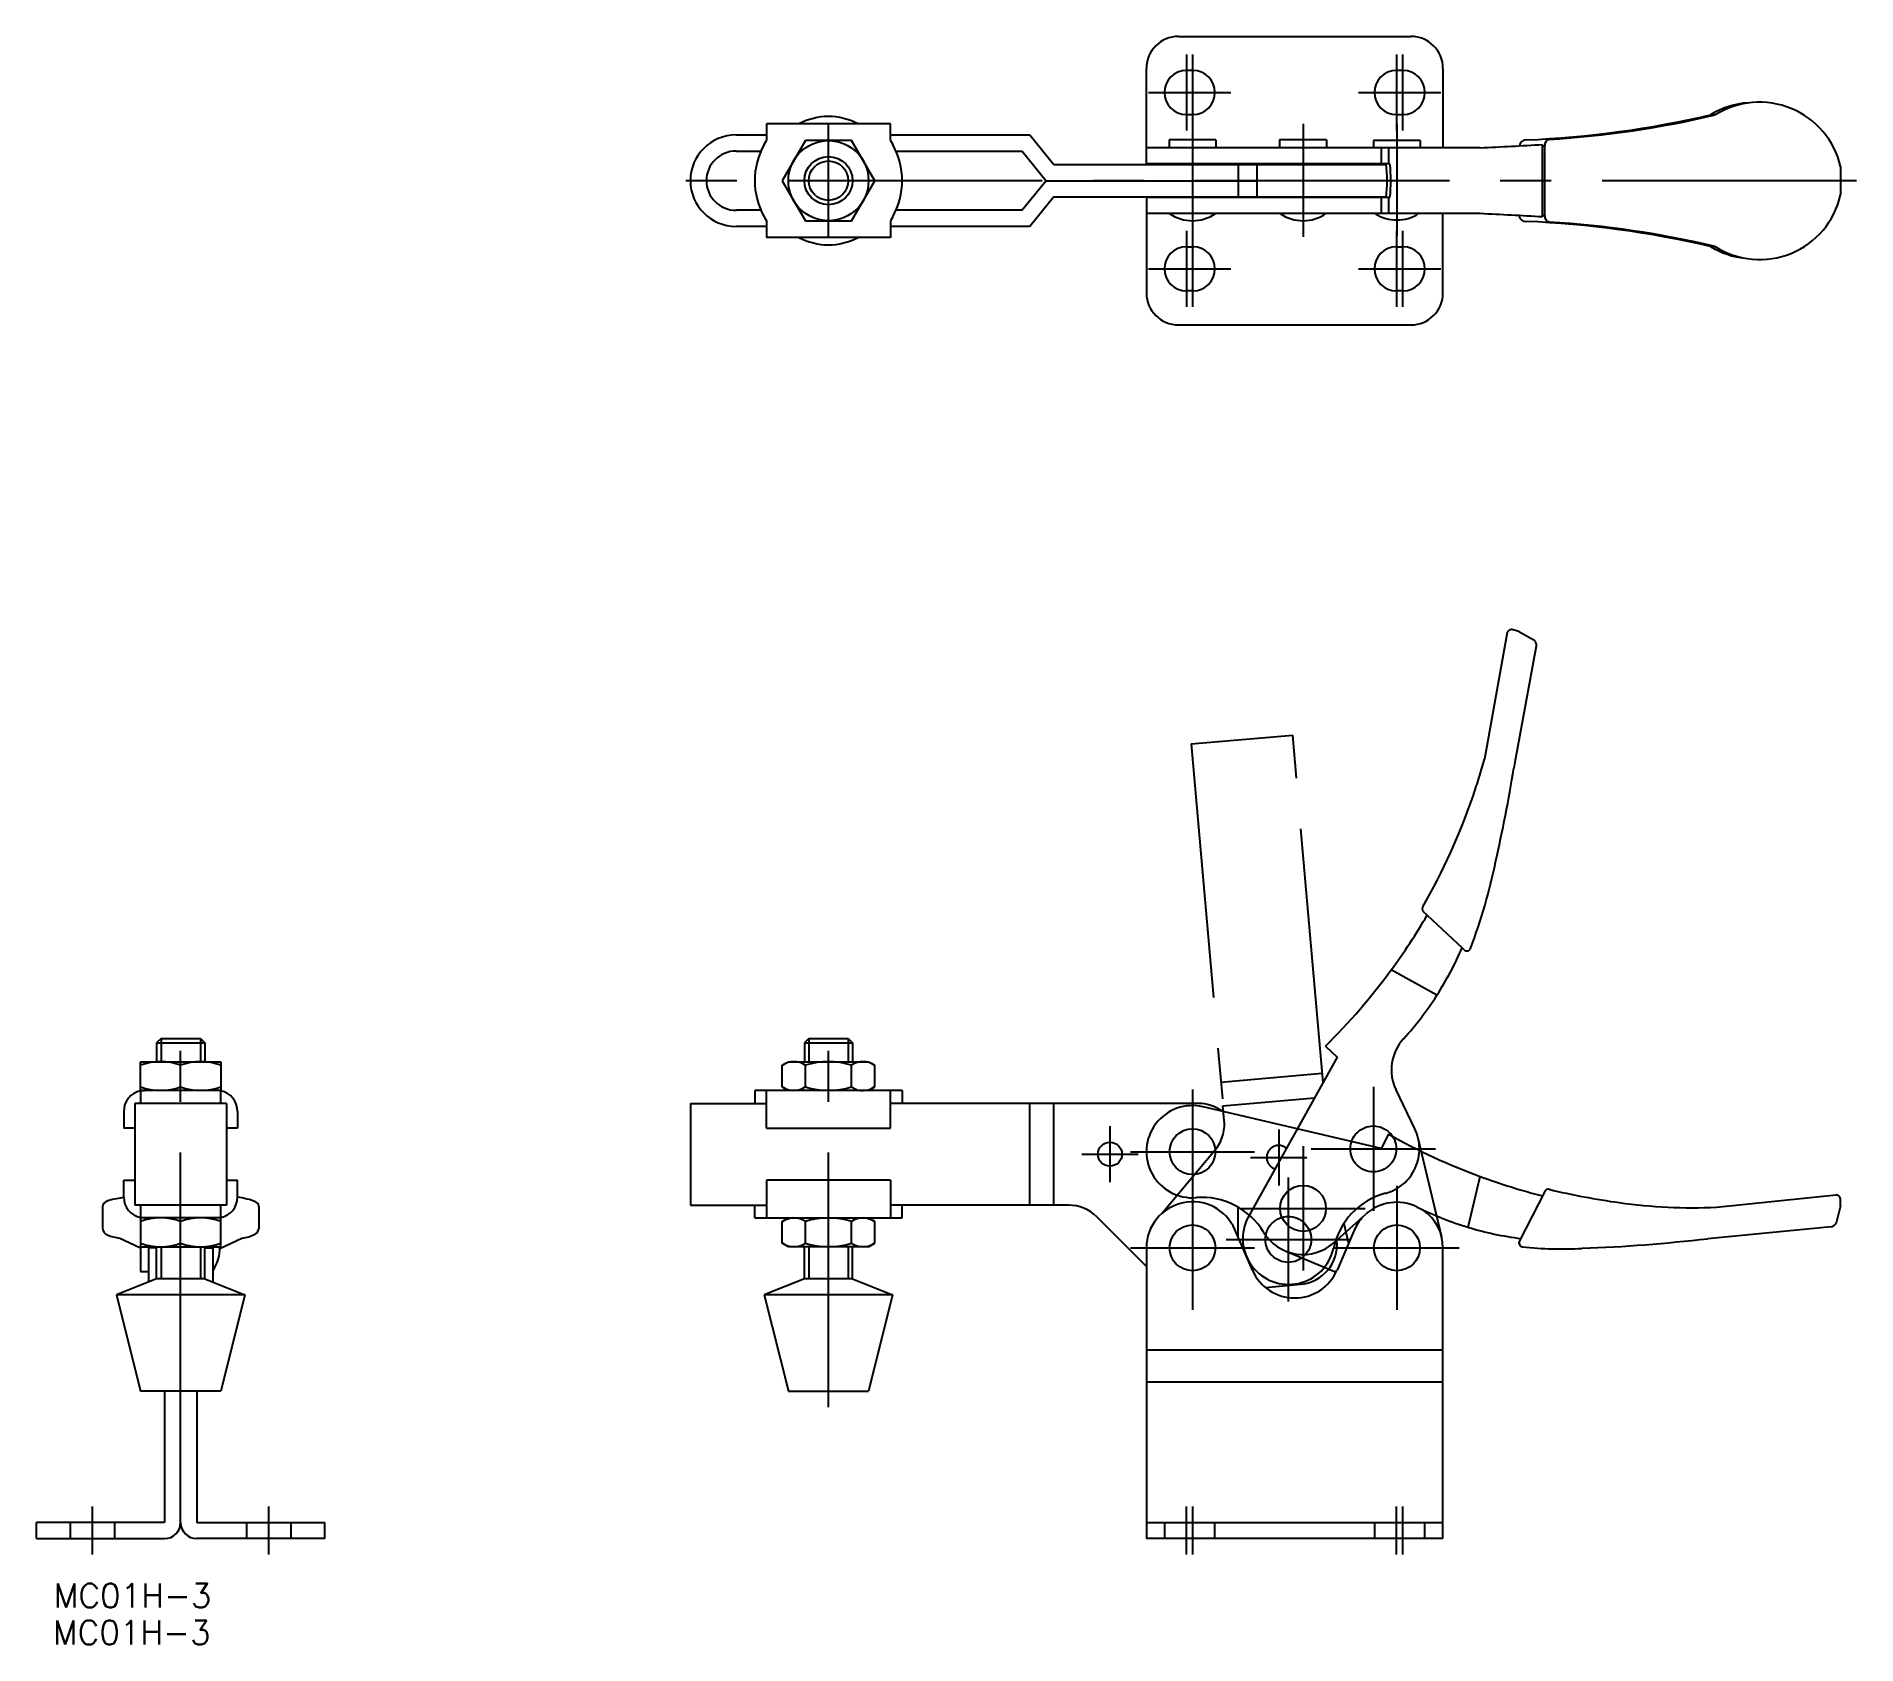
# Model space of a CAD drawing. Extents: x -138 to 89, y -13 to 187.
import ezdxf

# ---------------------------------------------------------------- set-up
doc = ezdxf.new("R2010")
doc.units = 0
for name, pattern in [('CENTER', [50.8, 31.75, -6.35, 6.35, -6.35]), ('DASHED', [19.05, 12.7, -6.35]), ('PHANTOM', [63.5, 31.75, -6.35, 6.35, -6.35, 6.35, -6.35])]:
    doc.linetypes.add(name, pattern=pattern)
doc.layers.get('0').update_dxf_attribs({"linetype": 'CONTINUOUS'})
doc.layers.add('CENTER', color=1, linetype='CENTER')
doc.styles.get("Standard").update_dxf_attribs({"font": 'txt.shx', "height": 3, "bigfont": 'bigfont.shx'})

# ---------------------------------------------------------------- blocks, each defined once
blk = doc.blocks.new('*U2')
at = {"color": 7, "linetype": 'CONTINUOUS'}
blk.add_text('MC01H-3', height=3, dxfattribs=at).set_placement((-136.32, -8.61))
blk = doc.blocks.new('*U3')
at = {"color": 7, "linetype": 'CONTINUOUS'}
blk.add_text('MC01H-3', height=3, dxfattribs=at).set_placement((-136.43, -13.22))

msp = doc.modelspace()

# ---------------------------------------------------------------- linework, layer by layer
at = {"color": 7, "linetype": 'CONTINUOUS'}
for p, q in [((4, 187.41), (33, 187.41)), ((0, 171.51), (0, 183.41)), ((5.8, 183.16), (5, 183.16)), ((32, 183.16), (31.2, 183.16)), ((37, 183.41), (37, 173.51)), ((5, 177.66), (5.8, 177.66)), ((31.2, 177.66), (32, 177.66)), ((-51.2, 175.11), (-47.39, 175.11)), ((-31.94, 176.51), (-47.39, 176.51)), ((-47.39, 176.51), (-47.39, 174.41)), ((-31.94, 174.41), (-31.94, 176.51)), ((-31.94, 175.11), (-14.55, 175.11)), ((-14.55, 175.11), (-11.55, 171.41)), ((-51.2, 173.11), (-51.2, 173.11)), ((-51.15, 173.11), (-48.09, 173.11)), ((-47.69, 173.91), (-47.39, 174.41)), ((-42.55, 174.41), (-45.44, 169.41)), ((-36.78, 174.41), (-42.55, 174.41)), ((-33.89, 169.41), (-36.78, 174.41)), ((-31.94, 174.41), (-31.64, 173.91)), ((-31.24, 173.11), (-15.5, 173.11)), ((-15.5, 173.11), (-12.5, 169.41)), ((41.63, 173.51), (0, 173.51)), ((8.67, 174.51), (2.82, 174.51)), ((2.82, 174.51), (2.82, 173.51)), ((8.67, 174.51), (8.67, 173.51)), ((22.47, 174.51), (16.62, 174.51)), ((16.62, 174.51), (16.62, 173.51)), ((22.47, 174.51), (22.47, 173.51)), ((34.17, 174.41), (28.33, 174.41)), ((28.33, 174.41), (28.33, 173.51)), ((29.28, 173.51), (29.28, 171.51)), ((30.2, 173.51), (30.2, 171.51)), ((34.17, 174.41), (34.17, 173.51)), ((49.41, 173.76), (49.69, 173.77)), ((49.41, 165.06), (49.41, 173.76)), ((49.69, 165.05), (49.69, 173.77)), ((-11.55, 171.41), (29.92, 171.41)), ((30.38, 171.51), (0, 171.51)), ((3.32, 171.51), (3.32, 171.41)), ((8.18, 171.51), (8.18, 171.41)), ((11.03, 171.41), (11.03, 171.51)), ((11.45, 171.41), (11.45, 167.41)), ((13.22, 171.41), (13.22, 171.51)), ((13.79, 171.41), (13.79, 167.41)), ((17.12, 171.51), (17.12, 171.41)), ((21.97, 171.51), (21.97, 171.41)), ((23.78, 171.41), (23.78, 171.51)), ((25.97, 171.41), (25.97, 171.51)), ((86.6, 171.19), (86.6, 167.63)), ((-45.44, 169.41), (-42.55, 164.41)), ((-36.78, 164.41), (-33.89, 169.41)), ((-12.5, 169.41), (-15.5, 165.71)), ((-11.55, 167.41), (-14.55, 163.71)), ((-11.55, 167.41), (29.92, 167.41)), ((0, 167.31), (0, 155.41)), ((30.38, 167.31), (0, 167.31)), ((3.32, 167.41), (3.32, 167.31)), ((11.03, 167.41), (11.03, 167.31)), ((13.22, 167.41), (13.22, 167.31)), ((17.12, 167.41), (17.12, 167.31)), ((21.97, 167.41), (21.97, 167.31)), ((23.78, 167.41), (23.78, 167.31)), ((25.97, 167.41), (25.97, 167.31)), ((29.28, 167.31), (29.28, 165.31)), ((30.2, 167.31), (30.2, 165.31)), ((-51.2, 165.71), (-51.2, 165.71)), ((-47.39, 163.71), (-51.2, 163.71)), ((-48.09, 165.71), (-51.15, 165.71)), ((-47.69, 164.91), (-47.39, 164.41)), ((-47.39, 164.41), (-47.39, 162.31)), ((-42.55, 164.41), (-36.78, 164.41)), ((-31.64, 164.91), (-31.94, 164.41)), ((-31.94, 164.41), (-31.94, 162.31)), ((-14.55, 163.71), (-31.94, 163.71)), ((-15.5, 165.71), (-31.24, 165.71)), ((41.63, 165.31), (0, 165.31)), ((37, 155.41), (37, 165.31)), ((49.41, 165.06), (49.69, 165.05)), ((-31.94, 162.31), (-47.39, 162.31)), ((5, 161.16), (5.8, 161.16)), ((31.2, 161.16), (32, 161.16)), ((5.8, 155.66), (5, 155.66)), ((32, 155.66), (31.2, 155.66)), ((4, 151.41), (33, 151.41)), ((-122.94, 62.4), (-123.49, 61.86)), ((-123.49, 61.86), (-123.49, 59.5)), ((-123.49, 61.86), (-117.49, 61.86)), ((-122.94, 62.4), (-118.03, 62.4)), ((-118.03, 62.4), (-117.49, 61.86)), ((-117.49, 61.86), (-117.49, 59.5)), ((-42.12, 62.4), (-42.67, 61.86)), ((-42.67, 61.86), (-42.67, 59.5)), ((-42.67, 61.86), (-36.67, 61.86)), ((-42.12, 62.4), (-37.21, 62.4)), ((-37.21, 62.4), (-36.67, 61.86)), ((-36.67, 61.86), (-36.67, 59.5)), ((-125.49, 55.9), (-125.49, 59.5)), ((-125.49, 59.5), (-115.49, 59.5)), ((-120.49, 56.35), (-120.49, 59.05)), ((-115.49, 59.5), (-115.49, 55.9)), ((-45.44, 59.05), (-44.67, 59.5)), ((-45.44, 56.35), (-45.44, 59.05)), ((-44.67, 59.5), (-34.67, 59.5)), ((-42.55, 56.35), (-42.55, 59.05)), ((-36.78, 56.35), (-36.78, 59.05)), ((-34.67, 59.5), (-33.89, 59.05)), ((-33.89, 56.35), (-33.89, 59.05)), ((-115.49, 55.9), (-125.49, 55.9)), ((-125.49, 55.85), (-124.99, 55.9)), ((-125.49, 55.85), (-125.49, 54.3)), ((-115.49, 55.85), (-115.99, 55.9)), ((-115.49, 54.3), (-115.49, 55.85)), ((-48.87, 55.9), (-48.87, 54.3)), ((-30.47, 55.9), (-48.87, 55.9)), ((-47.39, 51.2), (-47.39, 55.9)), ((-44.67, 55.9), (-45.44, 56.35)), ((-34.67, 55.9), (-33.89, 56.35)), ((-31.94, 51.2), (-31.94, 55.9)), ((-30.47, 55.9), (-30.47, 54.3)), ((-127.59, 53.3), (-127.59, 51.2)), ((-114.79, 54.3), (-126.19, 54.3)), ((-126.19, 54.3), (-126.19, 41.6)), ((-114.79, 54.3), (-114.79, 41.6)), ((-113.39, 53.3), (-113.39, 51.2)), ((-56.9, 54.3), (-56.9, 41.6)), ((-56.9, 54.3), (-47.39, 54.3)), ((6.45, 54.3), (-31.94, 54.3)), ((-14.55, 41.6), (-14.55, 54.3)), ((-11.55, 41.6), (-11.55, 54.3)), ((29.28, 48.68), (7.06, 53.87)), ((-126.19, 51.2), (-127.59, 51.2)), ((-113.39, 51.2), (-114.79, 51.2)), ((-47.39, 51.2), (-31.94, 51.2)), ((30.2, 50.46), (29.28, 48.68)), ((-127.59, 44.7), (-126.19, 44.7)), ((-127.59, 42.6), (-127.59, 44.7)), ((-114.79, 44.7), (-113.39, 44.7)), ((-113.39, 42.6), (-113.39, 44.7)), ((-31.94, 44.7), (-47.39, 44.7)), ((-47.39, 44.7), (-47.39, 40)), ((-31.94, 44.7), (-31.94, 40)), ((40.15, 38.84), (41.63, 45.18)), ((49.7, 43.31), (46.53, 37.14)), ((49.69, 43.31), (49.7, 43.31)), ((-130.25, 41.39), (-130.25, 38.78)), ((-114.79, 41.6), (-126.19, 41.6)), ((-125.49, 41.6), (-125.49, 40.05)), ((-115.49, 40.05), (-115.49, 41.6)), ((-110.72, 41.38), (-110.72, 38.73)), ((-56.9, 41.6), (-47.39, 41.6)), ((-48.87, 40), (-48.87, 41.6)), ((-9.71, 41.6), (-31.94, 41.6)), ((-30.47, 40), (-30.47, 41.6)), ((11.45, 37.58), (11.45, 41.34)), ((71.12, 41.34), (86.05, 42.87)), ((86.58, 41.51), (86.11, 39.52)), ((86.58, 41.51), (86.6, 42.27)), ((-125.49, 40.05), (-124.99, 40)), ((-115.49, 40), (-125.49, 40)), ((-125.49, 40), (-125.49, 33.34)), ((-120.49, 36.85), (-120.49, 39.55)), ((-115.49, 40.05), (-115.99, 40)), ((-115.49, 36.4), (-115.49, 40)), ((-48.87, 40), (-30.47, 40)), ((-45.44, 39.55), (-44.67, 40)), ((-45.44, 36.85), (-45.44, 39.55)), ((-42.55, 36.85), (-42.55, 39.55)), ((-36.78, 36.85), (-36.78, 39.55)), ((-34.67, 40), (-33.89, 39.55)), ((-33.89, 36.85), (-33.89, 39.55)), ((0, 33.96), (-6.18, 40.14)), ((23.37, 36.9), (27.39, 40.49)), ((85.41, 38.9), (70.03, 37.41)), ((-125.49, 36.24), (-128.14, 37.49)), ((-125.49, 36.4), (-115.49, 36.4)), ((-124.49, 36.4), (-124.49, 32)), ((-123.49, 32.4), (-123.49, 36.4)), ((-117.49, 32.4), (-117.49, 36.4)), ((-116.49, 36.4), (-116.49, 32)), ((-115.59, 36.2), (-112.84, 37.49)), ((-44.67, 36.4), (-45.44, 36.85)), ((-34.67, 36.4), (-44.67, 36.4)), ((-42.67, 32.4), (-42.67, 36.4)), ((-36.67, 32.4), (-36.67, 36.4)), ((-34.67, 36.4), (-33.89, 36.85)), ((13.22, 33.48), (11.03, 38.56)), ((25.97, 38.56), (23.78, 33.48)), ((46.53, 37.14), (46.53, 37.14)), ((-123.49, 36.27), (-124.49, 36.27)), ((-117.49, 36.27), (-116.49, 36.27)), ((0, 36.27), (0, 0)), ((17.31, 35.89), (23.66, 33.22)), ((37, 0), (37, 36.27)), ((-123.49, 32.4), (-128.49, 30.4)), ((-125.49, 33.34), (-124.49, 33.34)), ((-117.49, 32.4), (-123.49, 32.4)), ((-117.49, 32.4), (-112.49, 30.4)), ((-42.67, 32.4), (-47.67, 30.4)), ((-36.67, 32.4), (-42.67, 32.4)), ((-36.67, 32.4), (-31.67, 30.4)), ((-112.49, 30.4), (-128.49, 30.4)), ((-128.49, 30.4), (-125.49, 18.4)), ((-112.49, 30.4), (-115.49, 18.4)), ((-31.67, 30.4), (-47.67, 30.4)), ((-47.67, 30.4), (-44.67, 18.4)), ((-31.67, 30.4), (-34.67, 18.4)), ((37, 23.52), (0, 23.52)), ((-115.49, 18.4), (-125.49, 18.4)), ((-122.49, 18.4), (-122.49, 2)), ((-120.49, 2), (-120.49, 18.4)), ((-118.49, 18.4), (-118.49, 2)), ((-44.67, 18.4), (-34.67, 18.4)), ((37, 19.52), (0, 19.52)), ((-122.49, 2), (-138.49, 2)), ((-138.49, 0), (-138.49, 2)), ((-138.49, 0), (-122.49, 0)), ((-118.49, 2), (-102.49, 2)), ((-102.49, 0), (-118.49, 0)), ((-102.49, 0), (-102.49, 2)), ((0, 2), (37, 2)), ((37, 0), (0, 0))]:
    msp.add_line(p, q, dxfattribs=at)
at = {"color": 3, "linetype": 'PHANTOM'}
for p, q in [((45, 113.03), (42.18, 97.23)), ((46.45, 113.16), (45.74, 113.39)), ((48.64, 111.32), (45.98, 96.85)), ((46.45, 113.16), (48.25, 112.16)), ((5.6, 99.15), (18.25, 100.25)), ((22.04, 56.92), (18.25, 100.25)), ((5.6, 99.15), (9.55, 53.97)), ((45.98, 96.85), (45.85, 96.12)), ((35.03, 77.77), (34.57, 78.2)), ((34.57, 78.2), (34.57, 78.2)), ((35.03, 77.77), (39.38, 73.69)), ((39.63, 73.45), (39.38, 73.69)), ((39.63, 73.45), (39.63, 73.45)), ((36.24, 67.79), (30.55, 70.96)), ((22.33, 61.42), (23.79, 60.05)), ((23.79, 60.05), (12.68, 40.11)), ((9.29, 56.96), (21.94, 58.06)), ((9.55, 53.97), (20.96, 54.97)), ((28.31, 56.37), (28.31, 40.87)), ((33.49, 51.13), (31.14, 55.98)), ((9.71, 52.14), (9.55, 53.97)), ((16.5, 51.05), (16.5, 44.05)), ((1.87, 40.51), (8.56, 48.49)), ((20.56, 48.62), (36.06, 48.62)), ((36.84, 37.6), (33.9, 49.96)), ((13, 47.55), (20, 47.55)), ((17.7, 45.07), (17.7, 29.57)), ((24.62, 39.3), (25.21, 36.8)), ((9.95, 37.32), (25.45, 37.32)), ((23.77, 37.14), (23.74, 37.55)), ((23.77, 37.14), (23.74, 37.55)), ((14.83, 31.34), (19.23, 31.73))]:
    msp.add_line(p, q, dxfattribs=at)
at = {"color": 3, "linetype": 'CONTINUOUS'}
for p, q in [((-122.94, 62.4), (-122.94, 59.5)), ((-118.03, 62.4), (-118.03, 59.5)), ((-42.12, 62.4), (-42.12, 59.5)), ((-37.21, 62.4), (-37.21, 59.5)), ((-122.94, 36.4), (-122.94, 32.4)), ((-118.03, 36.4), (-118.03, 32.4)), ((-42.12, 36.4), (-42.12, 32.4)), ((-37.21, 36.4), (-37.21, 32.4))]:
    msp.add_line(p, q, dxfattribs=at)
at = {"color": 3, "linetype": 'DASHED'}
for p, q in [((-134.24, 0), (-134.24, 2)), ((-128.74, 2), (-128.74, 0)), ((-112.24, 0), (-112.24, 2)), ((-106.74, 2), (-106.74, 0)), ((2.25, 2), (2.25, 0)), ((8.55, 0), (8.55, 2)), ((28.45, 2), (28.45, 0)), ((34.75, 0), (34.75, 2))]:
    msp.add_line(p, q, dxfattribs=at)
at = {"color": 7, "linetype": 'CONTINUOUS'}
for centre, radius in [((-39.67, 169.41), 5), ((-39.67, 169.41), 3), ((5.75, 48.27), 2.86), ((-4.55, 47.96), 1.5), ((19.54, 41.19), 2.86), ((5.75, 36.27), 2.86), ((31.25, 36.27), 2.86)]:
    msp.add_circle(centre, radius, dxfattribs=at)
at = {"color": 3, "linetype": 'CONTINUOUS'}
msp.add_circle((-39.67, 169.41), 2.46, dxfattribs=at)
at = {"color": 3, "linetype": 'PHANTOM'}
for centre in [(28.31, 48.62), (17.7, 37.32)]:
    msp.add_circle(centre, 2.86, dxfattribs=at)
at = {"color": 7, "linetype": 'CONTINUOUS'}
for centre, radius, start, end in [((4, 183.41), 4, 90, 180), ((33, 183.41), 4, 360, 90), ((5, 180.41), 2.75, 90, 270), ((5.8, 180.41), 2.75, 270, 90), ((31.2, 180.41), 2.75, 90, 270), ((32, 180.41), 2.75, 270, 90), ((-39.67, 169.41), 8, 62.5608, 117.4392), ((42.04, 300.01), 125.63, 272.448, 283.0417), ((43.07, 295.07), 120.72, 273.4059, 283.3541), ((75.63, 169.27), 9.86, 93.177, 122.108), ((70.53, 156.99), 20.63, 88.7815, 90.4013), ((76.49, 168.82), 10.38, 13.1804, 122.1265), ((-51.2, 169.41), 5.7, 90, 270), ((-51.2, 169.41), 3.7, 90, 270), ((-51.15, 169.41), 3.7, 90, 90.7743), ((-39.67, 169.41), 9.2, 150.7166, 209.2834), ((-39.67, 169.41), 9.2, 330.7166, 29.2834), ((15.75, 732.1), 559.19, 272.6524, 273.4523), ((47.38, 173.64), 0.854, 88.2539, 171.8872), ((-63509.05, 6766.62), 63899.47, 354.0779368, 354.078086), ((50.42, 173.85), 0.731, 103.0521, 186.5839), ((11.66, 169.41), 18.37, 353.436, 6.564), ((11.84, 169.41), 18.66, 353.5382, 6.4618), ((76.54, 169.87), 10.3, 237.2636, 347.4167), ((-51.15, 169.41), 3.7, 269.2257, 270), ((5.75, 169.41), 5, 235.0848, 304.9152), ((19.54, 169.41), 5, 235.0848, 304.9152), ((31.25, 169.51), 5, 237.1401, 302.8599), ((-33.37, -1314.41), 1481.61, 86.79669, 87.09858), ((47.36, 165.23), 0.904, 191.0836, 273.2042), ((42.08, 39.12), 125.32, 76.9449, 87.5643), ((-53765.32, -5417.11), 54103.47, 5.921899, 5.922075), ((50.42, 164.97), 0.731, 173.4421, 256.922), ((42.89, 42.31), 122.16, 76.7104, 86.5434), ((-39.67, 169.41), 8, 242.5608, 297.4392), ((5, 158.41), 2.75, 90, 270), ((5.8, 158.41), 2.75, 270, 90), ((31.2, 158.41), 2.75, 90, 270), ((32, 158.41), 2.75, 270, 90), ((75.74, 169.87), 10.19, 238.303, 264.1429), ((70.47, 186.08), 24.88, 269.8092, 271.1493), ((4, 155.41), 4, 180, 270), ((33, 155.41), 4, 270, 0), ((-122.99, 52.28), 7.22, 69.7385, 110.2615), ((-117.99, 52.28), 7.22, 69.7437, 110.2563), ((-43.98, 57.01), 2.49, 55.1584, 125.9633), ((-39.67, 49.95), 9.55, 72.412, 107.588), ((-35.35, 56.99), 2.51, 54.5577, 124.6916), ((-124.99, 53.3), 2.6, 101.0875, 180), ((-122.99, 63.12), 7.22, 249.7438, 290.2562), ((-117.99, 63.12), 7.22, 249.7438, 290.2563), ((-115.99, 53.3), 2.6, 0, 78.9125), ((-43.98, 58.39), 2.49, 234.0299, 304.8435), ((-39.67, 65.45), 9.55, 252.412, 287.588), ((-35.39, 58.27), 2.37, 234.2396, 309.2291), ((5.75, 48.27), 5.75, 76.8609, 274.528), ((6.45, 49.3), 5, 53.4341, 90), ((69.34, 120.23), 80, 240.7073, 249.734), ((69.34, 120.23), 80, 249.7341, 255.5729), ((50.14, 43.09), 0.499, 76.1128, 152.8014), ((50.14, 43.09), 0.5, 76.0242, 152.831), ((71.23, 130.14), 89.07, 256.3831, 262.1), ((-129.5, 41.35), 0.747, 111.5106, 177.13), ((-127.94, 37.81), 4.61, 96.972, 113.4495), ((-123.57, 18.24), 24.65, 99.3768, 101.5406), ((-124.99, 42.6), 2.6, 180, 258.9125), ((-115.99, 42.6), 2.6, 281.0875, 0), ((-113.94, 37.33), 5.29, 71.1344, 83.9829), ((-112.6, 39.27), 3.1, 58.2789, 83.0362), ((-111.38, 41.38), 0.662, 359.4395, 51.9179), ((-9.71, 36.6), 5, 45, 90), ((5.75, 36.27), 5.75, 23.429, 180), ((6.91, 33.57), 9, 31.1214, 94.528), ((31.22, 36.21), 5.75, 63.5569, 131.786), ((51.75, 77.49), 40.35, 243.5569, 253.2868), ((31.25, 36.27), 5.75, 0, 55.1919), ((68.17, 107.63), 66.35, 262.0473, 272.548), ((86.03, 42.31), 0.568, 356.0178, 88.1338), ((-129.2, 38.85), 1.05, 183.4383, 246.6556), ((-122.99, 32.78), 7.22, 69.7438, 110.2562), ((-117.99, 32.78), 7.22, 69.7438, 110.2562), ((-111.71, 38.83), 1, 301.0172, 354.4228), ((-43.96, 37.55), 2.45, 54.8475, 127.0541), ((-39.67, 30.45), 9.55, 72.412, 107.588), ((-35.37, 37.55), 2.45, 52.9679, 125.1462), ((31.25, 36.27), 5.75, 137.6245, 156.571), ((51.59, 76.72), 39.58, 253.1934, 262.8899), ((85.34, 39.7), 0.8, 275.5642, 346.1024), ((-127.42, 43.25), 5.8, 247.7452, 262.8965), ((-122.99, 43.62), 7.22, 249.7385, 290.2615), ((-117.99, 43.62), 7.22, 249.7385, 290.2615), ((-120.59, 36.27), 5, 325.0848, 1.4899), ((-113.4, 42.49), 5.03, 276.4585, 295.9969), ((-43.97, 38.88), 2.48, 233.6734, 304.9455), ((-39.67, 45.95), 9.55, 252.4121, 287.5879), ((-35.37, 38.84), 2.44, 234.7831, 307.2818), ((19.54, 41.19), 5.75, 211.1214, 311.786), ((46.97, 36.91), 0.5, 152.831, 263.2794), ((46.97, 36.91), 0.5, 152.8734, 263.183), ((51.85, 78.66), 42.53, 263.3394, 273.414), ((46.4, 242.68), 206.62, 272.2122, 276.5648), ((18.5, 35.77), 5.75, 203.429, 336.571), ((-122.49, 2), 2, 270, 0), ((-118.49, 2), 2, 180, 270)]:
    msp.add_arc(centre, radius, start, end, dxfattribs=at)
at = {"color": 3, "linetype": 'PHANTOM'}
for centre, radius, start, end in [((45.58, 112.77), 0.631, 75.6664, 156.5197), ((47.86, 111.47), 0.8, 349.5811, 60.2547), ((-99.05, 138.39), 147.11, 341.9242, 343.7505), ((41.7, 97.36), 0.5, 344.5569, 349.886), ((-160.18, 130.32), 208.85, 347.2942, 350.5744), ((-33.39, 117.99), 78.36, 330.0048, 341.2108), ((-25.17, 98.48), 70.15, 339.2514, 348.4104), ((-33.97, 118.26), 80, 323.751, 329.5897), ((34.91, 78.56), 0.5, 150.0411, 226.8478), ((34.91, 78.56), 0.499, 150.1297, 226.818), ((3.02, 89.2), 39.52, 327.1999, 336.9057), ((39.97, 73.82), 0.5, 226.8478, 337.2963), ((39.97, 73.82), 0.5, 226.8904, 337.1998), ((-33.97, 118.26), 80, 314.7242, 323.7509), ((2.29, 89.58), 40.35, 317.5737, 327.3037), ((36.32, 58.48), 5.75, 137.5737, 205.8029), ((4.73, 51.7), 5, 320, 5), ((28.31, 48.62), 5.75, 285.1382, 25.8029), ((16.5, 47.55), 1.5, 49.9439, 251.8117), ((32.16, 34.39), 9, 105.1382, 168.5449), ((17.75, 37.44), 5.73, 152.1508, 347.272), ((18.79, 36.71), 5, 275, 5)]:
    msp.add_arc(centre, radius, start, end, dxfattribs=at)
at = {"layer": 'CENTER', "color": 1, "linetype": 'CENTER'}
for p, q in [((5, 185.16), (5, 175.66)), ((5.8, 175.66), (5.8, 185.16)), ((31.2, 185.16), (31.2, 175.66)), ((32, 175.66), (32, 185.16)), ((0.25, 180.41), (10.55, 180.41)), ((26.45, 180.41), (36.75, 180.41)), ((-39.67, 162.41), (-39.67, 176.41)), ((5.75, 176.51), (5.75, 162.41)), ((19.54, 176.51), (19.54, 162.41)), ((31.25, 176.41), (31.25, 162.51)), ((88.6, 169.41), (-58.9, 169.41)), ((-12.5, 169.41), (13.79, 169.41)), ((5, 163.16), (5, 153.66)), ((5.8, 153.66), (5.8, 163.16)), ((31.2, 163.16), (31.2, 153.66)), ((32, 153.66), (32, 163.16)), ((0.25, 158.41), (10.55, 158.41)), ((26.45, 158.41), (36.75, 158.41)), ((-120.49, 16.4), (-120.49, 64.4)), ((-39.67, 16.4), (-39.67, 64.4)), ((5.75, 56.02), (5.75, 40.52)), ((-4.55, 51.46), (-4.55, 44.46)), ((-8.05, 47.96), (-1.05, 47.96)), ((-2, 48.27), (13.5, 48.27)), ((19.54, 48.94), (19.54, 33.44)), ((5.75, 44.02), (5.75, 28.52)), ((31.25, 44.02), (31.25, 28.52)), ((11.79, 41.19), (27.29, 41.19)), ((-2, 36.27), (13.5, 36.27)), ((23.5, 36.27), (39, 36.27)), ((-131.49, -2), (-131.49, 4)), ((-109.49, -2), (-109.49, 4)), ((5, -2), (5, 4)), ((5.8, -2), (5.8, 4)), ((31.2, -2), (31.2, 4)), ((32, -2), (32, 4))]:
    msp.add_line(p, q, dxfattribs=at)

# ---------------------------------------------------------------- block references
at = {"color": 7, "linetype": 'CONTINUOUS'}
for name in ['*U2', '*U3']:
    msp.add_blockref(name, (0, 0), dxfattribs=at)

doc.saveas('drawing.dxf')
